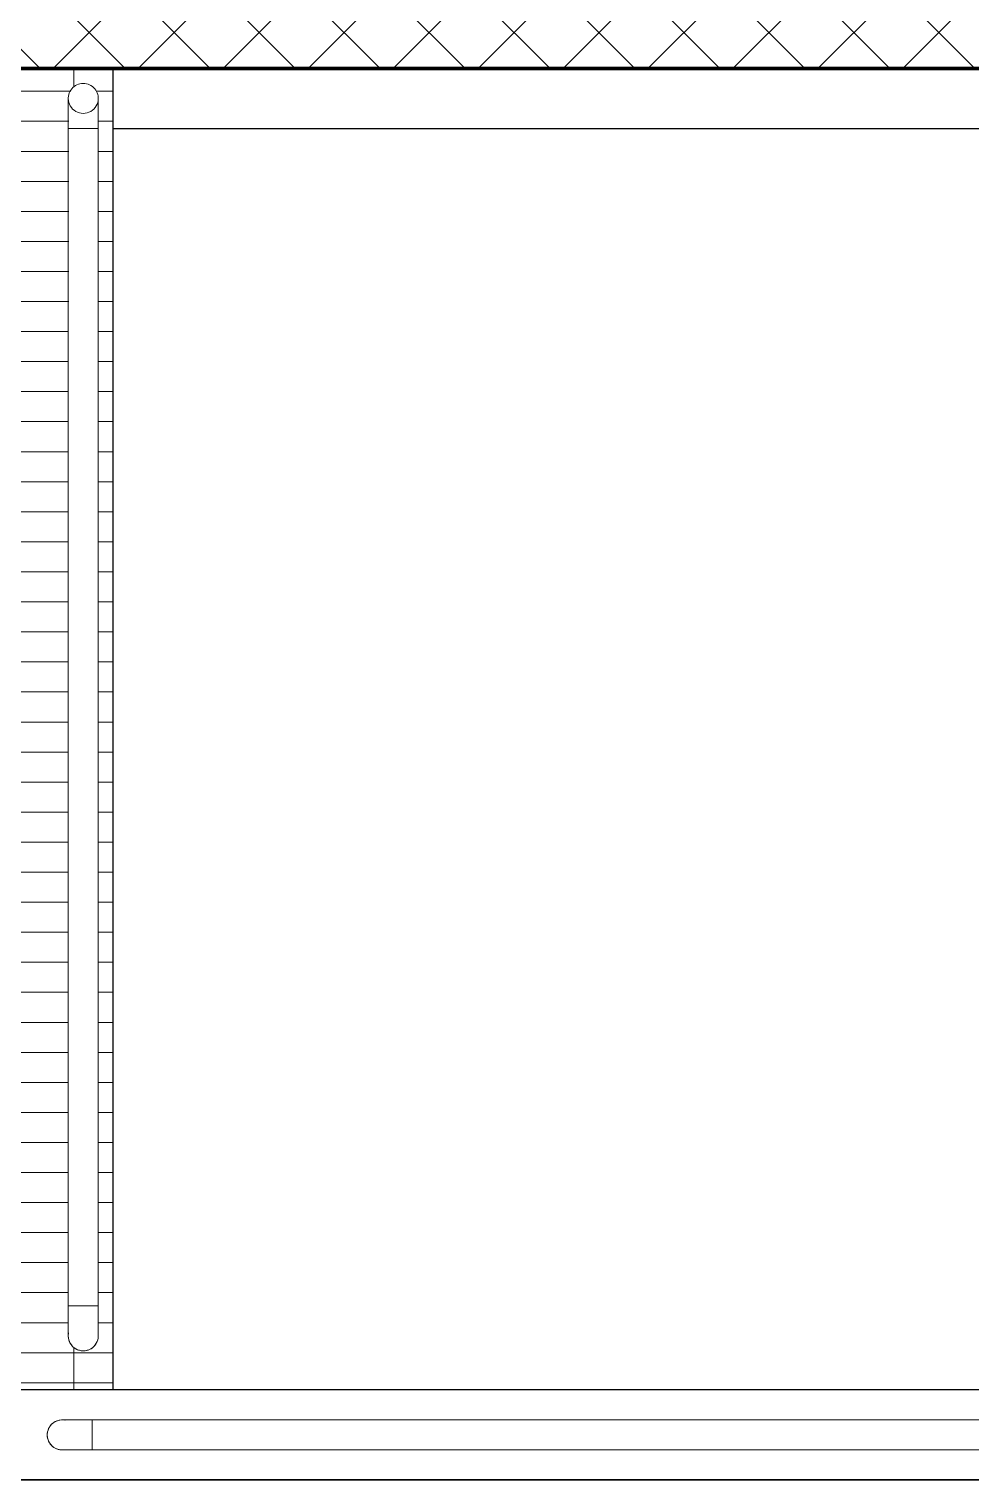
# Model space of a CAD drawing. Header units: millimetres. Extents: x -4391136 to -1798569, y -886572 to -291056.
# Drawn here: x -2733883 to -2732315, y -509499 to -507083 of the extents above; entities that cross this region are included whole.
import ezdxf

# ---------------------------------------------------------------- set-up
doc = ezdxf.new("R2010")
doc.units = ezdxf.units.MM
for name, color, linetype in [('_PP-Dim', 7, 'Continuous'), ('Xref-C-1-PP17-AR-2214-01-B$0$A-FLOR-E', 7, 'Continuous'), ('Xref-C-1-PP17-AR-2214-01-B$0$A-FLOR-HRAL', 7, 'Continuous'), ('Xref-C-1-PP17-AR-2214-01-B$0$A-FLOR-PATT', 7, 'Continuous'), ('Xref-C-1-PP17-AR-2214-01-B$0$A-Wall', 7, 'Continuous'), ('Xref-C-1-PP17-AR-2214-01-B$0$A-WALL-PATT', 7, 'Continuous'), ('Xref-C-1-PP17-AR-2214-01-B$0$S-BEAM', 7, 'Continuous'), ('Xref-C-1-PP17-AR-2214-01-B$0$WALL-E', 7, 'Continuous')]:
    doc.layers.add(name, color=color, linetype=linetype)

# ---------------------------------------------------------------- blocks, each defined once
blk = doc.blocks.new('Xref-C-1-PP17-AR-2214-01-B$0$Top Rail Type - Top Rail_Internal_-V11-ENTRANCE 2 - LOWER ROOF FLOOR PLAN01-flat-1')
at = {"layer": 'Xref-C-1-PP17-AR-2214-01-B$0$A-FLOR-HRAL', "color": 7, "lineweight": 9}
for p, q in [((-2733817.744708746, -507248.9466707953), (-2733767.744708746, -507248.9466707953)), ((-2733817.744708746, -509208.9466707953), (-2733817.744708746, -507248.9466707953)), ((-2733767.744708746, -509208.9466707953), (-2733767.744708746, -507248.9466707953)), ((-2733817.744708746, -509208.9466707953), (-2733767.744708746, -509208.9466707953))]:
    blk.add_line(p, q, dxfattribs=at)
blk = doc.blocks.new('Xref-C-1-PP17-AR-2214-01-B$0$Top Rail Type - Top Rail_Internal_-11482200-ENTRANCE 2 - LOWER ROOF FLOOR PLAN01-flat-1')
at = {"layer": 'Xref-C-1-PP17-AR-2214-01-B$0$A-FLOR-HRAL', "color": 7, "lineweight": 9}
for p, q in [((-2733817.744708749, -507248.9466707958), (-2733817.744708749, -509208.9466707958)), ((-2733768.596563089, -507248.9466707953), (-2733816.892854404, -507248.9466707953)), ((-2733816.892854404, -507248.9466707953), (-2733768.596563089, -507248.9466707953)), ((-2733767.744708749, -509208.9466707958), (-2733767.744708749, -507248.9466707958)), ((-2733768.596563089, -509208.9466707953), (-2733816.892854404, -509208.9466707953)), ((-2733816.892854404, -509208.9466707953), (-2733768.596563089, -509208.9466707953))]:
    blk.add_line(p, q, dxfattribs=at)
blk = doc.blocks.new('Xref-C-1-PP17-AR-2214-01-B$0$Railing - Post Start-V9-ENTRANCE 2 - LOWER ROOF FLOOR PLAN01-flat-2')
at = {"layer": 'Xref-C-1-PP17-AR-2214-01-B$0$A-FLOR-HRAL', "color": 7, "lineweight": 9}
for p, q in [((-50.00000000279397, 49.99999999941792), (-50.00000000279397, -5.820766091346741e-10)), ((-0.8518543429672718, 50.00000000005821), (-49.14814565703273, 50.00000000005821)), ((-49.14814565703273, 50.00000000005821), (-0.8518543429672718, 50.00000000005821)), ((-25, 50), (-49.14814565703273, 50)), ((-49.14814565703273, 50), (-25, 50)), ((-25, 50), (-0.8518543429672718, 50)), ((-0.8518543429672718, 50), (-25, 50)), ((-2.793967723846436e-09, -5.820766091346741e-10), (-2.793967723846436e-09, 24.53157560178079))]:
    blk.add_line(p, q, dxfattribs=at)
at = {"layer": 'Xref-C-1-PP17-AR-2214-01-B$0$A-FLOR-HRAL', "color": 7, "lineweight": 9, "flags": 128}
for points in [[(-50.00000000279397, 49.99999999941792), (-50.00000000279397, 48.00053329009097), (-50.00000000279397, 46.00426530092955), (-50.00000000279397, 44.01438963494729), (-50.00000000279397, 42.03408966871211), (-50.00000000279397, 40.06653345964151), (-50.00000000279397, 38.11486867803615), (-50.00000000279397, 36.1822175711859), (-50.00000000279397, 34.27167196857044), (-50.00000000279397, 32.38628833566327), (-50.00000000279397, 30.52908288396429), (-50.00000000279397, 28.70302674610866), (-50.00000000279397, 26.9110412223381), (-50.00000000279397, 25.15599310718244), (-50.00000000279397, 23.44069010333624), (-50.00000000279397, 21.76787632965716), (-50.00000000279397, 20.1402279312606), (-50.00000000279397, 18.56034879846266), (-50.00000000279397, 17.03076640079962), (-50.00000000279397, 15.55392774386564), (-50.00000000279397, 14.13219545444008), (-50.00000000279397, 12.76784400083125), (-50.00000000279397, 11.46305605443195), (-50.00000000279397, 10.21991899755085), (-50.00000000279397, 9.040421584330034), (-50.00000000279397, 7.926450758997817), (-50.00000000279397, 6.879788637219463), (-50.00000000279397, 5.902109655144159), (-50.00000000279397, 4.994977890572045), (-50.00000000279397, 4.159844560781494), (-50.00000000279397, 3.39804570103297), (-50.00000000279397, 2.710800026892684), (-50.00000000279397, 2.099206984916236), (-50.00000000279397, 1.564244993496686), (-50.00000000279397, 1.106769877602346), (-50.00000000279397, 0.7275134999654256), (-50.00000000279397, 0.4270825898274779), (-50.00000000279397, 0.2059577725012787), (-50.00000000279397, 0.06449280062224716), (-50.00000000279397, 0.002913987904321402), (-50.00000000279397, -6.402842700481415e-10)], [(-2.793967723846436e-09, -6.402842700481415e-10), (-2.793967723846436e-09, 0.03999466635286808), (-2.793967723846436e-09, 0.1599146842490882), (-2.793967723846436e-09, 0.3595682067098096), (-2.793967723846436e-09, 0.6386358306044713), (-2.793967723846436e-09, 0.9966711073066108), (-2.793967723846436e-09, 1.433101256785449), (-2.793967723846436e-09, 1.947228083852679), (-2.793967723846436e-09, 2.538229095283896), (-2.793967723846436e-09, 3.205158815486357), (-2.793967723846436e-09, 3.946950299257878), (-2.793967723846436e-09, 4.762416838377248), (-2.793967723846436e-09, 5.650253860396333), (-2.793967723846436e-09, 6.609041015501134), (-2.793967723846436e-09, 7.637244448706042), (-2.793967723846436e-09, 8.73321925388882), (-2.793967723846436e-09, 9.895212105184328), (-2.793967723846436e-09, 11.12136406183708), (-2.793967723846436e-09, 12.4097135423217), (-2.793967723846436e-09, 13.75819946231786), (-2.793967723846436e-09, 15.16466453205794), (-2.793967723846436e-09, 16.62685870734276), (-2.793967723846436e-09, 18.14244278945262), (-2.793967723846436e-09, 19.70899216720136), (-2.793967723846436e-09, 21.32400069577852), (-2.793967723846436e-09, 22.98488470597658), (-2.793967723846436e-09, 24.68898713774979), (-2.793967723846436e-09, 26.4335817907122), (-2.793967723846436e-09, 28.21587768557947), (-2.793967723846436e-09, 30.03302352910396), (-2.793967723846436e-09, 31.88211227557622), (-2.793967723846436e-09, 33.76018577744253), (-2.793967723846436e-09, 35.66423951782053), (-2.793967723846436e-09, 37.59122741676401), (-2.793967723846436e-09, 39.53806670481572), (-2.793967723846436e-09, 41.50164285441861), (-2.793967723846436e-09, 43.47881456249161), (-2.793967723846436e-09, 45.4664187761955), (-2.793967723846436e-09, 47.46127575275023), (-2.793967723846436e-09, 49.46019414649345), (-2.793967723846436e-09, 49.99999999941792)]]:
    blk.add_lwpolyline(points, dxfattribs=at)
at = {"layer": 'Xref-C-1-PP17-AR-2214-01-B$0$A-FLOR-HRAL', "color": 7, "lineweight": 9}
for points in [[(-49.53475117217749, 4.800623387622181), (-49.53475117217749, 4.800623387622181, 0.04814862949086881), (-50, 0)], [(-50, 0), (-50, 0, -0.04819398129461391), (-49.53475117217749, 4.800623387622181)], [(-0.4652488278225064, 4.800623387622181), (-0.4652488278225064, 4.800623387622181, -0.04814862949353235), (0, 0)], [(0, 0), (0, 0, 0.04819398129461391), (-0.4652488278225064, 4.800623387622181)]]:
    blk.add_lwpolyline(points, format="xyb", dxfattribs=at)
for radius, start, end in [(24.99999999999933, 170.7319285677985, 270), (25.00000000000918, 180, 0), (24.99999999999932, 270, 9.847347455583941)]:
    blk.add_arc((-25, 0), radius, start, end, dxfattribs=at)
blk = doc.blocks.new('Xref-C-1-PP17-AR-2214-01-B$0$Railing - Post End-V10-ENTRANCE 2 - LOWER ROOF FLOOR PLAN01-flat-3')
at = {"layer": 'Xref-C-1-PP17-AR-2214-01-B$0$A-FLOR-HRAL', "color": 7, "lineweight": 9}
for p, q in [((-50.00000000279397, -5.238689482212067e-10), (-50.00000000279397, -24.53157646371983)), ((-2.793967723846436e-09, -50.00000000046566), (-2.793967723846436e-09, -5.238689482212067e-10)), ((-0.8518543429672718, -49.99999999994179), (-49.14814565703273, -49.99999999994179)), ((-49.14814565703273, -49.99999999994179), (-0.8518543429672718, -49.99999999994179)), ((-25, -49.99999999994179), (-49.14814565703273, -49.99999999994179)), ((-49.14814565703273, -49.99999999994179), (-25, -49.99999999994179)), ((-25, -49.99999999994179), (-0.8518543429672718, -49.99999999994179)), ((-0.8518543429672718, -49.99999999994179), (-25, -49.99999999994179))]:
    blk.add_line(p, q, dxfattribs=at)
for points in [[(-49.53475117217749, -4.800623387622181), (-49.53475117217749, -4.800623387622181, -0.04814862949082609), (-50, 0)], [(-50, 0), (-50, 0, 0.04819398129551256), (-49.53475117217749, -4.800623387622181)], [(0, 0), (0, 0, -0.04819398129371526), (-0.4652488278225064, -4.800623387622181)], [(-0.4652488278225064, -4.800623387622181), (-0.4652488278225064, -4.800623387622181, 0.04814862948902141), (0, 0)]]:
    blk.add_lwpolyline(points, format="xyb", dxfattribs=at)
at = {"layer": 'Xref-C-1-PP17-AR-2214-01-B$0$A-FLOR-HRAL', "color": 7, "lineweight": 9, "flags": 128}
for points in [[(-50.00000000279397, -5.238689482212067e-10), (-50.00000000279397, -0.03999466745881364), (-50.00000000279397, -0.1599146854132414), (-50.00000000279397, -0.3595682078157552), (-50.00000000279397, -0.6386358317686245), (-50.00000000279397, -0.996671108470764), (-50.00000000279397, -1.433101257891394), (-50.00000000279397, -1.947228084958624), (-50.00000000279397, -2.538229096389841), (-50.00000000279397, -3.20515881665051), (-50.00000000279397, -3.946950300363824), (-50.00000000279397, -4.762416839541402), (-50.00000000279397, -5.650253861560486), (-50.00000000279397, -6.60904101660708), (-50.00000000279397, -7.637244449870195), (-50.00000000279397, -8.733219255052973), (-50.00000000279397, -9.895212106290273), (-50.00000000279397, -11.12136406294303), (-50.00000000279397, -12.40971354348585), (-50.00000000279397, -13.75819946348201), (-50.00000000279397, -15.16466453316389), (-50.00000000279397, -16.62685870844871), (-50.00000000279397, -18.14244279055856), (-50.00000000279397, -19.7089921683073), (-50.00000000279397, -21.32400069688447), (-50.00000000279397, -22.98488470708253), (-50.00000000279397, -24.68898713885574), (-50.00000000279397, -26.43358179181814), (-50.00000000279397, -28.21587768668542), (-50.00000000279397, -30.0330235302099), (-50.00000000279397, -31.88211227668216), (-50.00000000279397, -33.76018577854848), (-50.00000000279397, -35.66423951892648), (-50.00000000279397, -37.59122741786996), (-50.00000000279397, -39.53806670592166), (-50.00000000279397, -41.50164285546634), (-50.00000000279397, -43.47881456359755), (-50.00000000279397, -45.46641877730144), (-50.00000000279397, -47.46127575379796), (-50.00000000279397, -49.4601941475994), (-50.00000000279397, -50.00000000046566)], [(-2.793967723846436e-09, -50.00000000046566), (-2.793967723846436e-09, -48.00053329113871), (-2.793967723846436e-09, -46.00426530203549), (-2.793967723846436e-09, -44.01438963605324), (-2.793967723846436e-09, -42.03408966975985), (-2.793967723846436e-09, -40.06653346074745), (-2.793967723846436e-09, -38.11486867914209), (-2.793967723846436e-09, -36.18221757229185), (-2.793967723846436e-09, -34.27167196967639), (-2.793967723846436e-09, -32.38628833676921), (-2.793967723846436e-09, -30.52908288507024), (-2.793967723846436e-09, -28.70302674721461), (-2.793967723846436e-09, -26.91104122344404), (-2.793967723846436e-09, -25.15599310834659), (-2.793967723846436e-09, -23.44069010444218), (-2.793967723846436e-09, -21.7678763307631), (-2.793967723846436e-09, -20.14022793236654), (-2.793967723846436e-09, -18.5603487995686), (-2.793967723846436e-09, -17.03076640196377), (-2.793967723846436e-09, -15.55392774497159), (-2.793967723846436e-09, -14.13219545554603), (-2.793967723846436e-09, -12.7678440019954), (-2.793967723846436e-09, -11.46305605553789), (-2.793967723846436e-09, -10.219918998715), (-2.793967723846436e-09, -9.040421585494187), (-2.793967723846436e-09, -7.926450760103762), (-2.793967723846436e-09, -6.879788638325408), (-2.793967723846436e-09, -5.902109656250104), (-2.793967723846436e-09, -4.994977891677991), (-2.793967723846436e-09, -4.159844561945647), (-2.793967723846436e-09, -3.398045702138916), (-2.793967723846436e-09, -2.710800028056838), (-2.793967723846436e-09, -2.099206986080389), (-2.793967723846436e-09, -1.564244994602632), (-2.793967723846436e-09, -1.106769878766499), (-2.793967723846436e-09, -0.7275135010713711), (-2.793967723846436e-09, -0.4270825909334235), (-2.793967723846436e-09, -0.2059577736654319), (-2.793967723846436e-09, -0.06449280172819272), (-2.793967723846436e-09, -0.00291398901026696), (-2.793967723846436e-09, -5.238689482212067e-10)]]:
    blk.add_lwpolyline(points, dxfattribs=at)
at = {"layer": 'Xref-C-1-PP17-AR-2214-01-B$0$A-FLOR-HRAL', "color": 7, "lineweight": 9}
for radius, start, end in [(24.99999999999932, 90, 189.8473464785758), (24.99999999999934, 350.7319292301236, 90), (25.00000000000918, 180, 0)]:
    blk.add_arc((-25, 0), radius, start, end, dxfattribs=at)
blk = doc.blocks.new('Xref-C-1-PP17-AR-2214-01-B$0$Railing - Railing-11482197-ENTRANCE 2 - LOWER ROOF FLOOR PLAN01-flat-1')
at = {"layer": 'Xref-C-1-PP17-AR-2214-01-B$0$A-FLOR-HRAL', "color": 7, "lineweight": 9}
for p, q in [((-2733817.744708749, -507248.9466707958), (-2733817.744708749, -509208.9466707958)), ((-2733816.892854404, -507248.9466707953), (-2733768.596563089, -507248.9466707953)), ((-2733768.596563089, -507248.9466707953), (-2733816.892854404, -507248.9466707953)), ((-2733767.744708749, -509208.9466707958), (-2733767.744708749, -507248.9466707958)), ((-2733816.892854404, -509208.9466707953), (-2733768.596563089, -509208.9466707953)), ((-2733768.596563089, -509208.9466707953), (-2733816.892854404, -509208.9466707953))]:
    blk.add_line(p, q, dxfattribs=at)
at = {"color": 7}
for name, p in [('Xref-C-1-PP17-AR-2214-01-B$0$Railing - Post End-V10-ENTRANCE 2 - LOWER ROOF FLOOR PLAN01-flat-3', (-2733767.744708746, -507198.9466707953)), ('Xref-C-1-PP17-AR-2214-01-B$0$Railing - Post Start-V9-ENTRANCE 2 - LOWER ROOF FLOOR PLAN01-flat-2', (-2733767.744708746, -509258.9466707953))]:
    blk.add_blockref(name, p, dxfattribs=at)
blk = doc.blocks.new('Xref-C-1-PP17-AR-2214-01-B$0$Top Rail Type - Top Rail_Internal_-V22-ENTRANCE 2 - LOWER ROOF FLOOR PLAN01-flat-1')
at = {"layer": 'Xref-C-1-PP17-AR-2214-01-B$0$A-FLOR-HRAL', "color": 7, "lineweight": 9}
for p, q in [((-2733777.735888853, -509398.9466707954), (-2733777.735888853, -509448.9466707954)), ((-2733777.735888853, -509398.9466707954), (-2730337.735888853, -509398.9466707954)), ((-2733777.735888853, -509448.9466707954), (-2730337.735888853, -509448.9466707954))]:
    blk.add_line(p, q, dxfattribs=at)
blk = doc.blocks.new('Xref-C-1-PP17-AR-2214-01-B$0$Top Rail Type - Top Rail_Internal_-12332625-ENTRANCE 2 - LOWER ROOF FLOOR PLAN01-flat-1')
at = {"layer": 'Xref-C-1-PP17-AR-2214-01-B$0$A-FLOR-HRAL', "color": 7, "lineweight": 9}
for p, q in [((-2730337.735888856, -509398.946670796), (-2733777.735888856, -509398.946670796)), ((-2733777.735888853, -509448.0948164526), (-2733777.735888853, -509399.7985251382)), ((-2733777.735888853, -509399.7985251382), (-2733777.735888853, -509448.0948164526)), ((-2733777.735888856, -509448.946670796), (-2730337.735888856, -509448.946670796))]:
    blk.add_line(p, q, dxfattribs=at)
blk = doc.blocks.new('Xref-C-1-PP17-AR-2214-01-B$0$Railing - Post Start-V9-ENTRANCE 2 - LOWER ROOF FLOOR PLAN01-flat-1')
at = {"layer": 'Xref-C-1-PP17-AR-2214-01-B$0$A-FLOR-HRAL', "color": 7, "lineweight": 9}
for p, q in [((49.99999999953434, 50.00000000291038), (-4.656612873077393e-10, 50.00000000291038)), ((50, 0.8518543427926488), (50, 49.14814565720735)), ((50, 49.14814565720735), (50, 0.8518543427926488)), ((50, 25), (50, 49.14814565726556)), ((50, 49.14814565726556), (50, 25)), ((50, 25), (50, 0.8518543427926488)), ((50, 0.8518543427926488), (50, 25)), ((-4.656612873077393e-10, 2.91038304567337e-09), (24.53157560201362, 2.91038304567337e-09))]:
    blk.add_line(p, q, dxfattribs=at)
at = {"layer": 'Xref-C-1-PP17-AR-2214-01-B$0$A-FLOR-HRAL', "color": 7, "lineweight": 9, "flags": 128}
for points in [[(49.99999999953434, 50.00000000296859), (48.00053329020739, 50.00000000296859), (46.00426530092955, 50.00000000296859), (44.01438963506371, 50.00000000296859), (42.03408966865391, 50.00000000296859), (40.06653345981613, 50.00000000296859), (38.11486867815256, 50.00000000296859), (36.18221757141873, 50.00000000296859), (34.27167196851224, 50.00000000296859), (32.38628833554685, 50.00000000296859), (30.52908288408071, 50.00000000296859), (28.70302674593404, 50.00000000296859), (26.91104122251272, 50.00000000296859), (25.15599310724065, 50.00000000296859), (23.44069010345265, 50.00000000296859), (21.76787632983178, 50.00000000296859), (20.14022793108597, 50.00000000296859), (18.56034879852086, 50.00000000296859), (17.03076640097424, 50.00000000296859), (15.55392774380744, 50.00000000296859), (14.13219545455649, 50.00000000296859), (12.76784400083125, 50.00000000296859), (11.46305605443195, 50.00000000296859), (10.21991899749264, 50.00000000296859), (9.04042158415541, 50.00000000296859), (7.92645075917244, 50.00000000296859), (6.879788637161255, 50.00000000296859), (5.902109655085951, 50.00000000296859), (4.994977890513837, 50.00000000296859), (4.159844561014324, 50.00000000296859), (3.398045700974762, 50.00000000296859), (2.7108000270091, 50.00000000296859), (2.099206984974444, 50.00000000296859), (1.564244993496686, 50.00000000296859), (1.106769877485931, 50.00000000296859), (0.7275135000236332, 50.00000000296859), (0.4270825898274779, 50.00000000296859), (0.2059577726759017, 50.00000000296859), (0.06449280073866248, 50.00000000296859), (0.00291398772969842, 50.00000000296859), (-4.656612873077393e-10, 50.00000000296859)], [(-4.656612873077393e-10, 2.968590706586838e-09), (0.03999466635286808, 2.968590706586838e-09), (0.1599146844819188, 2.968590706586838e-09), (0.3595682065933943, 2.968590706586838e-09), (0.6386358304880559, 2.968590706586838e-09), (0.9966711071319878, 2.968590706586838e-09), (1.433101256843656, 2.968590706586838e-09), (1.947228083852679, 2.968590706586838e-09), (2.538229095283896, 2.968590706586838e-09), (3.205158815719187, 2.968590706586838e-09), (3.946950299199671, 2.968590706586838e-09), (4.762416838202626, 2.968590706586838e-09), (5.650253860279918, 2.968590706586838e-09), (6.609041015617549, 2.968590706586838e-09), (7.637244448531419, 2.968590706586838e-09), (8.733219253830612, 2.968590706586838e-09), (9.895212105009705, 2.968590706586838e-09), (11.12136406172067, 2.968590706586838e-09), (12.40971354255453, 2.968590706586838e-09), (13.75819946220145, 2.968590706586838e-09), (15.16466453205794, 2.968590706586838e-09), (16.62685870751739, 2.968590706586838e-09), (18.14244278939441, 2.968590706586838e-09), (19.70899216737598, 2.968590706586838e-09), (21.32400069572031, 2.968590706586838e-09), (22.98488470586017, 2.968590706586838e-09), (24.68898713774979, 2.968590706586838e-09), (26.43358179088682, 2.968590706586838e-09), (28.21587768569589, 2.968590706586838e-09), (30.03302352922037, 2.968590706586838e-09), (31.88211227534339, 2.968590706586838e-09), (33.76018577767536, 2.968590706586838e-09), (35.66423951787874, 2.968590706586838e-09), (37.59122741688043, 2.968590706586838e-09), (39.53806670475751, 2.968590706586838e-09), (41.50164285441861, 2.968590706586838e-09), (43.47881456231698, 2.968590706586838e-09), (45.4664187761955, 2.968590706586838e-09), (47.46127575263381, 2.968590706586838e-09), (49.46019414626062, 2.968590706586838e-09), (49.99999999953434, 2.968590706586838e-09)]]:
    blk.add_lwpolyline(points, dxfattribs=at)
at = {"layer": 'Xref-C-1-PP17-AR-2214-01-B$0$A-FLOR-HRAL', "color": 7, "lineweight": 9}
for points in [[(4.800623387563974, 49.53475117235212), (4.800623387563974, 49.53475117235212, 0.04814862952291788), (0, 50)], [(0, 50), (0, 50, -0.04819398126202269), (4.800623387563974, 49.53475117235212)], [(4.800623387563974, 0.4652488276478834), (4.800623387563974, 0.4652488276478834, -0.04814862953475946), (0, 0)], [(0, 0), (0, 0, 0.0481939812746656), (4.800623387563974, 0.4652488276478834)]]:
    blk.add_lwpolyline(points, format="xyb", dxfattribs=at)
for radius, start, end in [(25.00000000000919, 90, 270), (24.99999999999934, 80.731928553021, 180), (24.99999999999933, 180, 279.8473474627261)]:
    blk.add_arc((0, 25), radius, start, end, dxfattribs=at)
blk = doc.blocks.new('Xref-C-1-PP17-AR-2214-01-B$0$Railing - Railing-12332619-ENTRANCE 2 - LOWER ROOF FLOOR PLAN01-flat-1')
at = {"layer": 'Xref-C-1-PP17-AR-2214-01-B$0$A-FLOR-HRAL', "color": 7, "lineweight": 9}
for p, q in [((-2730337.735888856, -509398.946670796), (-2733777.735888856, -509398.946670796)), ((-2733777.735888853, -509399.7985251382), (-2733777.735888853, -509448.0948164526)), ((-2733777.735888853, -509448.0948164526), (-2733777.735888853, -509399.7985251382)), ((-2733777.735888856, -509448.946670796), (-2730337.735888856, -509448.946670796))]:
    blk.add_line(p, q, dxfattribs=at)
at = {"color": 7}
blk.add_blockref('Xref-C-1-PP17-AR-2214-01-B$0$Railing - Post Start-V9-ENTRANCE 2 - LOWER ROOF FLOOR PLAN01-flat-1', (-2733827.735888853, -509448.9466707954), dxfattribs=at)
blk = doc.blocks.new('W-1-PP17-ENT2_REV00_20260526-152612_EX_LOPF-1')
at = {"layer": 'Xref-C-1-PP17-AR-2214-01-B$0$A-FLOR-PATT', "lineweight": 9}
h = blk.add_hatch(dxfattribs=at)
h.set_pattern_fill('ACET-2D-FP_10', angle=-89.99999999999999, style=0, pattern_type=2)
h.set_pattern_definition([(90, (496812.8656707951, -2854291.692708746), (-50.00000000000001, -1.722546424198833e-14), []), (180, (496812.8656707951, -2854291.692708746), (2.325468329556098e-14, -150), [])])
h.paths.add_polyline_path([(-12634.15626305388, -6356.408818391676), (-12635.00000000233, -6349.999999996333), (-12633.38361004647, -6341.683771622425), (-12629.091288344, -6334.164594369999), (-12624.4233451481, -6329.8251995389), (-12622.04479502654, -6328.223598660028), (-12610.00000000233, -6325.755791620875), (-12585.11016001133, -6324.999999996333), (-10545.43541859556, -6325.851854338835), (-10534.36440867186, -6330.755388752616), (-10530.21670755837, -6335.066431673768), (-10526.78810656443, -6341.269211062288), (-10525.84373695869, -6343.591181537195), (-10525.00000000233, -6349.999999996333), (-10527.51784815639, -6360.492540978419), (-10530.90871177102, -6365.835405766557), (-10535.57665450033, -6370.174800179491), (-10537.50000000233, -6371.650635090715), (-10550.00000000186, -6374.244208415097), (-10576.42888516188, -6374.999999995867), (-12614.56458146358, -6374.148145653366), (-12625.63559139566, -6369.244611191156), (-12630.01486414578, -6364.63177820394), (-12632.14548247121, -6361.305332752934)], flags=16)
h.paths.add_polyline_path([(-12247.83542993665, -4899.999999996799), (-12700.00000000233, -4899.999999996799), (-12700.00000000233, -6399.999999996333), (-10500.00000000233, -6399.999999996333), (-10500.00000000233, -4899.999999996799), (-10625.00000000233, -4899.999999996799), (-10625.00000000233, -6097.431148545875), (-11425.00000000233, -6097.431148545875), (-11425.00000000233, -4899.999999996799)])
at = {"layer": 'Xref-C-1-PP17-AR-2214-01-B$0$A-WALL-PATT', "lineweight": 9}
h = blk.add_hatch(dxfattribs=at)
h.set_pattern_fill('ACET-2D-FP_25', angle=-89.99999999999999, style=0, pattern_type=2)
h.set_pattern_definition([(315, (496648.9466707949, -2740142.744708746), (70.71067811865474, 70.71067811865478), []), (45, (496648.9466707949, -2740142.744708746), (-70.71067811865478, 70.71067811865474), [])])
h.paths.add_polyline_path([(-10500.00000000233, -9752.170847279544), (-10500.00000000233, -10065.22778903187), (-10500.00000000233, -10205.00881988934), (-10300.00000000233, -10205.00881988934), (-10300.00000000233, -4899.999999996799), (-10500.00000000233, -4899.999999996799)])
at = {"layer": 'Xref-C-1-PP17-AR-2214-01-B$0$A-FLOR-E', "color": 7}
for p, q in [((-12850.00000000186, -4900.000000000058), (-12850.00000000186, -10055.0088198926)), ((-12700.00000000186, -10205.0088198926), (-12700.00000000186, -4899.999999999593)), ((-10500.00000000186, -6399.999999999127), (-10500.00000000186, -4899.999999999593)), ((-12700.00000000186, -6399.999999999127), (-10500.00000000186, -6399.999999999127))]:
    blk.add_line(p, q, dxfattribs=at)
at = {"layer": 'Xref-C-1-PP17-AR-2214-01-B$0$A-Wall', "color": 7, "lineweight": 70}
blk.add_line((-10500.00000000186, -4899.999999999593), (-10500.00000000186, -10205.0088198926), dxfattribs=at)
at = {"layer": 'Xref-C-1-PP17-AR-2214-01-B$0$S-BEAM', "color": 7}
blk.add_line((-10600.00000000186, -6399.999999999127), (-10600.00000000186, -9805.017639786063), dxfattribs=at)
at = {"layer": 'Xref-C-1-PP17-AR-2214-01-B$0$WALL-E', "color": 7}
for p, q in [((-12850.00000000186, -10055.0088198926), (-12850.00000000186, -4899.999999999593)), ((-12700.00000000186, -10205.0088198926), (-12700.00000000186, -4899.999999999593))]:
    blk.add_line(p, q, dxfattribs=at)
at = {"color": 7, "rotation": 270}
for name in ['Xref-C-1-PP17-AR-2214-01-B$0$Railing - Railing-12332619-ENTRANCE 2 - LOWER ROOF FLOOR PLAN01-flat-1', 'Xref-C-1-PP17-AR-2214-01-B$0$Railing - Railing-11482197-ENTRANCE 2 - LOWER ROOF FLOOR PLAN01-flat-1', 'Xref-C-1-PP17-AR-2214-01-B$0$Top Rail Type - Top Rail_Internal_-V11-ENTRANCE 2 - LOWER ROOF FLOOR PLAN01-flat-1', 'Xref-C-1-PP17-AR-2214-01-B$0$Top Rail Type - Top Rail_Internal_-11482200-ENTRANCE 2 - LOWER ROOF FLOOR PLAN01-flat-1', 'Xref-C-1-PP17-AR-2214-01-B$0$Top Rail Type - Top Rail_Internal_-V22-ENTRANCE 2 - LOWER ROOF FLOOR PLAN01-flat-1', 'Xref-C-1-PP17-AR-2214-01-B$0$Top Rail Type - Top Rail_Internal_-12332625-ENTRANCE 2 - LOWER ROOF FLOOR PLAN01-flat-1']:
    blk.add_blockref(name, (496648.9466707949, -2740142.744708746), dxfattribs=at)

msp = doc.modelspace()

# ---------------------------------------------------------------- block references
at = {"layer": '_PP-Dim', "color": 7, "rotation": 90}
msp.add_blockref('W-1-PP17-ENT2_REV00_20260526-152612_EX_LOPF-1', (-2740142.744708746, -496648.9466707953), dxfattribs=at)

doc.saveas('drawing.dxf')
